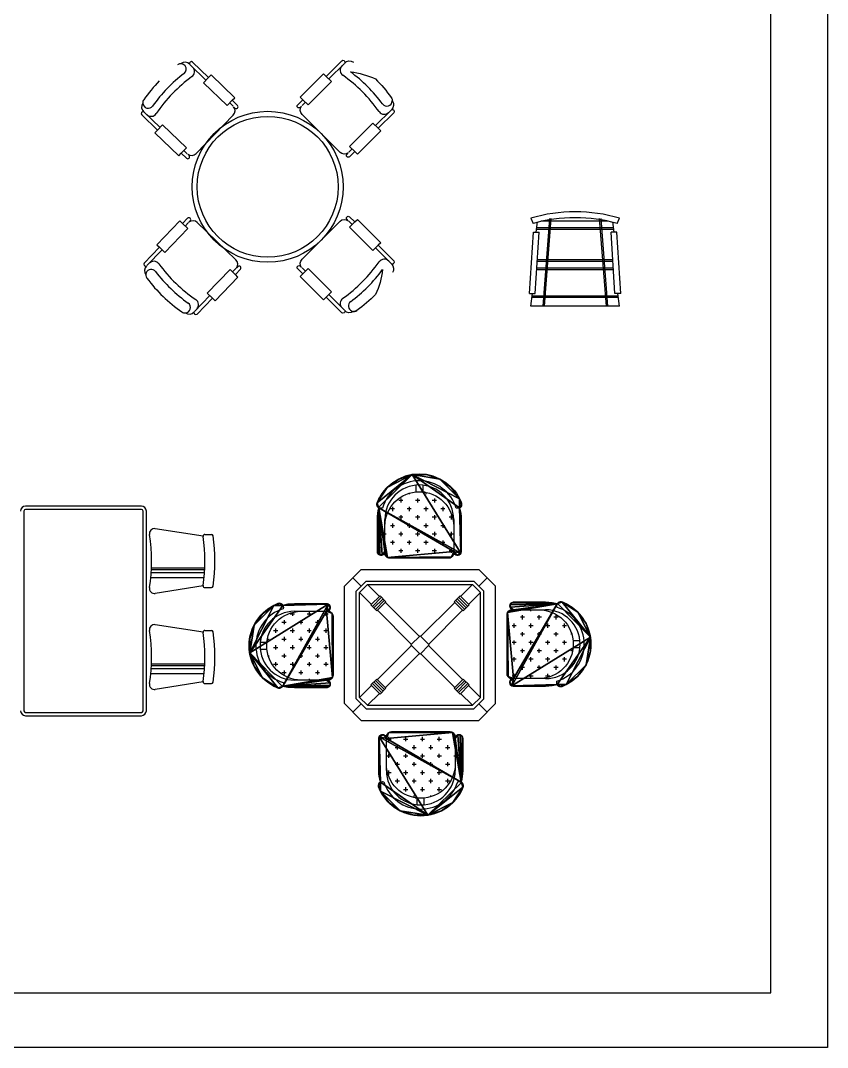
# Model space of a CAD drawing. Header units: inches. Extents: x 3.4 to 45.9, y 14.3 to 39.1.
# Drawn here: x 41.12 to 45.93, y 14.3 to 20.42 of the extents above; entities that cross this region are included whole.
import ezdxf

# ---------------------------------------------------------------- set-up
doc = ezdxf.new("R2010")
doc.units = ezdxf.units.IN
doc.header["$MEASUREMENT"] = 0
for name, color, linetype in [('02', 2, 'Continuous'), ('1', 1, 'Continuous'), ('4', 4, 'Continuous'), ('kadrbm', 4, 'Continuous')]:
    doc.layers.add(name, color=color, linetype=linetype)

# ---------------------------------------------------------------- blocks, each defined once
blk = doc.blocks.new('kadrbm')
at = {"layer": 'kadrbm', "color": 4}
blk.add_lwpolyline([(0, 0), (0, 24.7972), (21, 24.7972), (21, 0), (0, 0)], close=True, dxfattribs=at)
blk.add_lwpolyline([(20.6631, 0.3257), (20.6631, 24.4603), (0.3369, 24.4603), (0.3369, 0.3257), (20.6631, 0.3257)], dxfattribs=at)

msp = doc.modelspace()

# ---------------------------------------------------------------- linework, layer by layer
at = {"layer": '02'}
for p, q in [((44.1567, 19.2461), (44.1708, 19.2141)), ((44.1894, 19.1621), (44.1968, 19.2245)), ((44.2169, 19.2312), (44.6183, 19.2312)), ((44.2691, 19.2434), (44.2281, 18.7218)), ((44.2773, 19.2447), (44.2362, 18.7218)), ((44.5654, 19.2447), (44.6065, 18.7218)), ((44.5736, 19.2434), (44.6145, 18.7218)), ((44.6532, 19.1621), (44.6459, 19.2245)), ((44.6718, 19.2141), (44.686, 19.2461)), ((44.1498, 18.7965), (44.1723, 19.1621)), ((44.1723, 19.1621), (44.2065, 19.1621)), ((44.184, 18.7965), (44.2065, 19.1621)), ((44.1917, 19.1813), (44.651, 19.1813)), ((44.1928, 19.191), (44.6498, 19.191)), ((44.6586, 18.7965), (44.6361, 19.1621)), ((44.6703, 19.1621), (44.6361, 19.1621)), ((44.6928, 18.7965), (44.6703, 19.1621)), ((44.1982, 18.9898), (44.6444, 18.9898)), ((44.1993, 18.9995), (44.6433, 18.9995)), ((44.1925, 18.9411), (44.6502, 18.9411)), ((44.1936, 18.9508), (44.649, 18.9508)), ((44.1498, 18.7965), (44.184, 18.7965)), ((44.1567, 18.7218), (44.1669, 18.7965)), ((44.6928, 18.7965), (44.6586, 18.7965)), ((44.686, 18.7218), (44.6757, 18.7965)), ((44.1643, 18.7744), (44.6783, 18.7744)), ((44.1655, 18.7841), (44.6772, 18.7841)), ((44.686, 18.7218), (44.1567, 18.7218))]:
    msp.add_line(p, q, dxfattribs=at)
for centre, radius, start, end in [((44.4213, 18.3423), 0.9417, 73.67917, 106.32083), ((44.4213, 18.3343), 0.9147, 74.10641, 105.89359)]:
    msp.add_arc(centre, radius, start, end, dxfattribs=at)
at = {"layer": '1'}
for p, q in [((43.3824, 17.5753), (43.3824, 17.5503)), ((43.4324, 17.6066), (43.4324, 17.6003)), ((43.4824, 17.5753), (43.4824, 17.5503)), ((43.5265, 17.6128), (43.5199, 17.6128)), ((43.5324, 17.6117), (43.5324, 17.6003)), ((43.5824, 17.5753), (43.5824, 17.5503)), ((43.3449, 17.5128), (43.3199, 17.5128)), ((43.3324, 17.5253), (43.3324, 17.5003)), ((43.3949, 17.5628), (43.3699, 17.5628)), ((43.4449, 17.5128), (43.4199, 17.5128)), ((43.4324, 17.5253), (43.4324, 17.5003)), ((43.4949, 17.5628), (43.4699, 17.5628)), ((43.5449, 17.5128), (43.5199, 17.5128)), ((43.5324, 17.5253), (43.5324, 17.5003)), ((43.5949, 17.5628), (43.5699, 17.5628)), ((43.6449, 17.5128), (43.6199, 17.5128)), ((43.6324, 17.5253), (43.6324, 17.5003)), ((43.2949, 17.4628), (43.2942, 17.4628)), ((43.3949, 17.4628), (43.3699, 17.4628)), ((43.3824, 17.4753), (43.3824, 17.4503)), ((43.4949, 17.4628), (43.4699, 17.4628)), ((43.4824, 17.4753), (43.4824, 17.4503)), ((43.5949, 17.4628), (43.5699, 17.4628)), ((43.5824, 17.4753), (43.5824, 17.4503)), ((43.6908, 17.4628), (43.6699, 17.4628)), ((43.6824, 17.4753), (43.6824, 17.4503)), ((43.3449, 17.4128), (43.3199, 17.4128)), ((43.3324, 17.4253), (43.3324, 17.4003)), ((43.4449, 17.4128), (43.4199, 17.4128)), ((43.4324, 17.4253), (43.4324, 17.4003)), ((43.5449, 17.4128), (43.5199, 17.4128)), ((43.5324, 17.4253), (43.5324, 17.4003)), ((43.6449, 17.4128), (43.6199, 17.4128)), ((43.6324, 17.4253), (43.6324, 17.4003)), ((43.2949, 17.3628), (43.2875, 17.3628)), ((43.3324, 17.3253), (43.3324, 17.3003)), ((43.3949, 17.3628), (43.3699, 17.3628)), ((43.3824, 17.3753), (43.3824, 17.3503)), ((43.4324, 17.3253), (43.4324, 17.3003)), ((43.4949, 17.3628), (43.4699, 17.3628)), ((43.4824, 17.3753), (43.4824, 17.3503)), ((43.5324, 17.3253), (43.5324, 17.3003)), ((43.5949, 17.3628), (43.5699, 17.3628)), ((43.5824, 17.3753), (43.5824, 17.3503)), ((43.6324, 17.3253), (43.6324, 17.3003)), ((43.6949, 17.3628), (43.6699, 17.3628)), ((43.6824, 17.3753), (43.6824, 17.3503)), ((43.3449, 17.3128), (43.3199, 17.3128)), ((43.3824, 17.2753), (43.3824, 17.2503)), ((43.4449, 17.3128), (43.4199, 17.3128)), ((43.4824, 17.2753), (43.4824, 17.2503)), ((43.5449, 17.3128), (43.5199, 17.3128)), ((43.5824, 17.2753), (43.5824, 17.2503)), ((43.6449, 17.3128), (43.6199, 17.3128)), ((43.6824, 17.2753), (43.6824, 17.2503)), ((43.2949, 17.2628), (43.2875, 17.2628)), ((43.3324, 17.2253), (43.3324, 17.2206)), ((43.3949, 17.2628), (43.3699, 17.2628)), ((43.4324, 17.2253), (43.4324, 17.2206)), ((43.4949, 17.2628), (43.4699, 17.2628)), ((43.5324, 17.2253), (43.5324, 17.2206)), ((43.5949, 17.2628), (43.5699, 17.2628)), ((43.6324, 17.2253), (43.6324, 17.2206)), ((43.6949, 17.2628), (43.6699, 17.2628)), ((42.8361, 16.8999), (42.8361, 16.8749)), ((42.9361, 16.8999), (42.9361, 16.8749)), ((44.0578, 16.9041), (44.0578, 16.9114)), ((44.1578, 16.9041), (44.1578, 16.9114)), ((44.2578, 16.9041), (44.2578, 16.9047)), ((42.6736, 16.8374), (42.6986, 16.8374)), ((42.6861, 16.8499), (42.6861, 16.8249)), ((42.7236, 16.8874), (42.7486, 16.8874)), ((42.7361, 16.8958), (42.7361, 16.8749)), ((42.7736, 16.8374), (42.7986, 16.8374)), ((42.7861, 16.8499), (42.7861, 16.8249)), ((42.8236, 16.8874), (42.8486, 16.8874)), ((42.8736, 16.8374), (42.8986, 16.8374)), ((42.8861, 16.8499), (42.8861, 16.8249)), ((42.9236, 16.8874), (42.9486, 16.8874)), ((42.9736, 16.8374), (42.9783, 16.8374)), ((44.0203, 16.8666), (44.0156, 16.8666)), ((44.1203, 16.8666), (44.0953, 16.8666)), ((44.1078, 16.8541), (44.1078, 16.8791)), ((44.2203, 16.8666), (44.1953, 16.8666)), ((44.2078, 16.8541), (44.2078, 16.8791)), ((44.3203, 16.8666), (44.2953, 16.8666)), ((44.3078, 16.8541), (44.3078, 16.8791)), ((42.6236, 16.7874), (42.6486, 16.7874)), ((42.6361, 16.7999), (42.6361, 16.7749)), ((42.7236, 16.7874), (42.7486, 16.7874)), ((42.7361, 16.7999), (42.7361, 16.7749)), ((42.8236, 16.7874), (42.8486, 16.7874)), ((42.8361, 16.7999), (42.8361, 16.7749)), ((42.9236, 16.7874), (42.9486, 16.7874)), ((42.9361, 16.7999), (42.9361, 16.7749)), ((44.0703, 16.8166), (44.0453, 16.8166)), ((44.0578, 16.8041), (44.0578, 16.8291)), ((44.1078, 16.7541), (44.1078, 16.7791)), ((44.1703, 16.8166), (44.1453, 16.8166)), ((44.1578, 16.8041), (44.1578, 16.8291)), ((44.2078, 16.7541), (44.2078, 16.7791)), ((44.2703, 16.8166), (44.2453, 16.8166)), ((44.2578, 16.8041), (44.2578, 16.8291)), ((44.3078, 16.7541), (44.3078, 16.7791)), ((44.3703, 16.8166), (44.3453, 16.8166)), ((44.3578, 16.8041), (44.3578, 16.8291)), ((42.5861, 16.7315), (42.5861, 16.7249)), ((42.5872, 16.7374), (42.5986, 16.7374)), ((42.6736, 16.7374), (42.6986, 16.7374)), ((42.6861, 16.7499), (42.6861, 16.7249)), ((42.7736, 16.7374), (42.7986, 16.7374)), ((42.7861, 16.7499), (42.7861, 16.7249)), ((42.8736, 16.7374), (42.8986, 16.7374)), ((42.8861, 16.7499), (42.8861, 16.7249)), ((42.9736, 16.7374), (42.9783, 16.7374)), ((44.0203, 16.7666), (44.0156, 16.7666)), ((44.0703, 16.7166), (44.0453, 16.7166)), ((44.0578, 16.7041), (44.0578, 16.7291)), ((44.1203, 16.7666), (44.0953, 16.7666)), ((44.1703, 16.7166), (44.1453, 16.7166)), ((44.1578, 16.7041), (44.1578, 16.7291)), ((44.2203, 16.7666), (44.1953, 16.7666)), ((44.2703, 16.7166), (44.2453, 16.7166)), ((44.2578, 16.7041), (44.2578, 16.7291)), ((44.3203, 16.7666), (44.2953, 16.7666)), ((44.3703, 16.7166), (44.3453, 16.7166)), ((44.3578, 16.7041), (44.3578, 16.7291)), ((44.4016, 16.7666), (44.3953, 16.7666)), ((42.6236, 16.6874), (42.6486, 16.6874)), ((42.6361, 16.6999), (42.6361, 16.6749)), ((42.7236, 16.6874), (42.7486, 16.6874)), ((42.7361, 16.6999), (42.7361, 16.6749)), ((42.8236, 16.6874), (42.8486, 16.6874)), ((42.8361, 16.6999), (42.8361, 16.6749)), ((42.9236, 16.6874), (42.9486, 16.6874)), ((42.9361, 16.6999), (42.9361, 16.6749)), ((44.0203, 16.6666), (44.0156, 16.6666)), ((44.1203, 16.6666), (44.0953, 16.6666)), ((44.1078, 16.6541), (44.1078, 16.6791)), ((44.2203, 16.6666), (44.1953, 16.6666)), ((44.2078, 16.6541), (44.2078, 16.6791)), ((44.3203, 16.6666), (44.2953, 16.6666)), ((44.3078, 16.6541), (44.3078, 16.6791)), ((44.4067, 16.6666), (44.3953, 16.6666)), ((44.4078, 16.6724), (44.4078, 16.6791)), ((42.5923, 16.6374), (42.5986, 16.6374)), ((42.6361, 16.5999), (42.6361, 16.5749)), ((42.6736, 16.6374), (42.6986, 16.6374)), ((42.6861, 16.6499), (42.6861, 16.6249)), ((42.7361, 16.5999), (42.7361, 16.5749)), ((42.7736, 16.6374), (42.7986, 16.6374)), ((42.7861, 16.6499), (42.7861, 16.6249)), ((42.8361, 16.5999), (42.8361, 16.5749)), ((42.8736, 16.6374), (42.8986, 16.6374)), ((42.8861, 16.6499), (42.8861, 16.6249)), ((42.9361, 16.5999), (42.9361, 16.5749)), ((42.9736, 16.6374), (42.9783, 16.6374)), ((44.0703, 16.6166), (44.0453, 16.6166)), ((44.0578, 16.6041), (44.0578, 16.6291)), ((44.1703, 16.6166), (44.1453, 16.6166)), ((44.1578, 16.6041), (44.1578, 16.6291)), ((44.2703, 16.6166), (44.2453, 16.6166)), ((44.2578, 16.6041), (44.2578, 16.6291)), ((44.3703, 16.6166), (44.3453, 16.6166)), ((44.3578, 16.6041), (44.3578, 16.6291)), ((42.6236, 16.5874), (42.6486, 16.5874)), ((42.6736, 16.5374), (42.6986, 16.5374)), ((42.6861, 16.5499), (42.6861, 16.5249)), ((42.7236, 16.5874), (42.7486, 16.5874)), ((42.7736, 16.5374), (42.7986, 16.5374)), ((42.7861, 16.5499), (42.7861, 16.5249)), ((42.8236, 16.5874), (42.8486, 16.5874)), ((42.8736, 16.5374), (42.8986, 16.5374)), ((42.8861, 16.5499), (42.8861, 16.5249)), ((42.9236, 16.5874), (42.9486, 16.5874)), ((42.9736, 16.5374), (42.9783, 16.5374)), ((44.0203, 16.5666), (44.0156, 16.5666)), ((44.0578, 16.5041), (44.0578, 16.5291)), ((44.1203, 16.5666), (44.0953, 16.5666)), ((44.1078, 16.5541), (44.1078, 16.5791)), ((44.1578, 16.5041), (44.1578, 16.5291)), ((44.2203, 16.5666), (44.1953, 16.5666)), ((44.2078, 16.5541), (44.2078, 16.5791)), ((44.2578, 16.5082), (44.2578, 16.5291)), ((44.3203, 16.5666), (44.2953, 16.5666)), ((44.3078, 16.5541), (44.3078, 16.5791)), ((42.7361, 16.4999), (42.7361, 16.4992)), ((42.8361, 16.4999), (42.8361, 16.4925)), ((42.9361, 16.4999), (42.9361, 16.4925)), ((44.0703, 16.5166), (44.0453, 16.5166)), ((44.1703, 16.5166), (44.1453, 16.5166)), ((44.2703, 16.5166), (44.2453, 16.5166)), ((43.3616, 16.1786), (43.3616, 16.1833)), ((43.4616, 16.1786), (43.4616, 16.1833)), ((43.5616, 16.1786), (43.5616, 16.1833)), ((43.6616, 16.1786), (43.6616, 16.1833)), ((43.2991, 16.1411), (43.3241, 16.1411)), ((43.3116, 16.1286), (43.3116, 16.1536)), ((43.3616, 16.0786), (43.3616, 16.1036)), ((43.3991, 16.1411), (43.4241, 16.1411)), ((43.4116, 16.1286), (43.4116, 16.1536)), ((43.4616, 16.0786), (43.4616, 16.1036)), ((43.4991, 16.1411), (43.5241, 16.1411)), ((43.5116, 16.1286), (43.5116, 16.1536)), ((43.5616, 16.0786), (43.5616, 16.1036)), ((43.5991, 16.1411), (43.6241, 16.1411)), ((43.6116, 16.1286), (43.6116, 16.1536)), ((43.6616, 16.0786), (43.6616, 16.1036)), ((43.6991, 16.1411), (43.7064, 16.1411)), ((43.2991, 16.0411), (43.3241, 16.0411)), ((43.3116, 16.0286), (43.3116, 16.0536)), ((43.3491, 16.0911), (43.3741, 16.0911)), ((43.3991, 16.0411), (43.4241, 16.0411)), ((43.4116, 16.0286), (43.4116, 16.0536)), ((43.4491, 16.0911), (43.4741, 16.0911)), ((43.4991, 16.0411), (43.5241, 16.0411)), ((43.5116, 16.0286), (43.5116, 16.0536)), ((43.5491, 16.0911), (43.5741, 16.0911)), ((43.5991, 16.0411), (43.6241, 16.0411)), ((43.6116, 16.0286), (43.6116, 16.0536)), ((43.6491, 16.0911), (43.6741, 16.0911)), ((43.6991, 16.0411), (43.7064, 16.0411)), ((43.3491, 15.9911), (43.3741, 15.9911)), ((43.3616, 15.9786), (43.3616, 16.0036)), ((43.4491, 15.9911), (43.4741, 15.9911)), ((43.4616, 15.9786), (43.4616, 16.0036)), ((43.5491, 15.9911), (43.5741, 15.9911)), ((43.5616, 15.9786), (43.5616, 16.0036)), ((43.6491, 15.9911), (43.6741, 15.9911)), ((43.6616, 15.9786), (43.6616, 16.0036)), ((43.3032, 15.9411), (43.3241, 15.9411)), ((43.3116, 15.9286), (43.3116, 15.9536)), ((43.3991, 15.9411), (43.4241, 15.9411)), ((43.4116, 15.9286), (43.4116, 15.9536)), ((43.4991, 15.9411), (43.5241, 15.9411)), ((43.5116, 15.9286), (43.5116, 15.9536)), ((43.5991, 15.9411), (43.6241, 15.9411)), ((43.6116, 15.9286), (43.6116, 15.9536)), ((43.6991, 15.9411), (43.6997, 15.9411)), ((43.3491, 15.8911), (43.3741, 15.8911)), ((43.3616, 15.8786), (43.3616, 15.9036)), ((43.4491, 15.8911), (43.4741, 15.8911)), ((43.4616, 15.8786), (43.4616, 15.9036)), ((43.5491, 15.8911), (43.5741, 15.8911)), ((43.5616, 15.8786), (43.5616, 15.9036)), ((43.6491, 15.8911), (43.6741, 15.8911)), ((43.6616, 15.8786), (43.6616, 15.9036)), ((43.3991, 15.8411), (43.4241, 15.8411)), ((43.4116, 15.8286), (43.4116, 15.8536)), ((43.4616, 15.7922), (43.4616, 15.8036)), ((43.4991, 15.8411), (43.5241, 15.8411)), ((43.5116, 15.8286), (43.5116, 15.8536)), ((43.5616, 15.7973), (43.5616, 15.8036)), ((43.5991, 15.8411), (43.6241, 15.8411)), ((43.6116, 15.8286), (43.6116, 15.8536)), ((43.4674, 15.7911), (43.4741, 15.7911))]:
    msp.add_line(p, q, dxfattribs=at)
at = {"layer": '4'}
for p, q in [((42.1265, 20.1606), (42.2209, 20.0696)), ((43.0458, 20.1688), (42.9531, 20.0761)), ((42.2057, 20.0538), (42.2361, 20.0853)), ((42.9685, 20.0606), (42.9376, 20.0915)), ((42.3473, 19.9172), (42.2057, 20.0538)), ((42.8294, 19.9215), (42.9685, 20.0606)), ((42.3776, 19.9487), (42.3473, 19.9172)), ((42.3829, 19.9132), (42.3625, 19.933)), ((42.7939, 19.9169), (42.814, 19.937)), ((42.7985, 19.9524), (42.8294, 19.9215)), ((41.8533, 19.8775), (41.9477, 19.7864)), ((43.324, 19.8906), (43.2313, 19.7979)), ((41.9325, 19.7707), (41.9628, 19.8022)), ((41.9628, 19.8022), (42.1044, 19.6656)), ((43.2158, 19.8133), (43.0767, 19.6742)), ((43.2468, 19.7824), (43.2158, 19.8133)), ((42.1044, 19.6656), (42.074, 19.6341)), ((43.0721, 19.6387), (43.0922, 19.6587)), ((43.0767, 19.6742), (43.1077, 19.6433)), ((42.1097, 19.6301), (42.0892, 19.6498)), ((43.0724, 19.2279), (43.0925, 19.2078)), ((43.108, 19.2233), (43.0771, 19.1924)), ((42.1127, 19.1838), (41.976, 19.0422)), ((42.0812, 19.2142), (42.1127, 19.1838)), ((42.1167, 19.2194), (42.0969, 19.199)), ((43.0771, 19.1924), (43.2162, 19.0533)), ((41.8692, 18.963), (41.9603, 19.0574)), ((41.976, 19.0422), (41.9446, 19.0726)), ((43.2162, 19.0533), (43.2471, 19.0842)), ((43.3244, 18.976), (43.2316, 19.0687)), ((42.2277, 18.7994), (42.3643, 18.9409)), ((42.3643, 18.9409), (42.4118, 18.8951)), ((42.3998, 18.9462), (42.3801, 18.9257)), ((42.7942, 18.9497), (42.8143, 18.9296)), ((42.8298, 18.9451), (42.7988, 18.9142)), ((42.9689, 18.806), (42.8298, 18.9451)), ((42.2592, 18.769), (42.2277, 18.7994)), ((42.9379, 18.775), (42.9689, 18.806)), ((42.1524, 18.6898), (42.2434, 18.7842)), ((43.0461, 18.6978), (42.9534, 18.7905)), ((43.4719, 17.6546), (43.4719, 17.6146)), ((43.5133, 17.6546), (43.5133, 17.6146)), ((41.8358, 17.5301), (41.1458, 17.5301)), ((41.8358, 17.5101), (41.1458, 17.5101)), ((41.1358, 17.5001), (41.1358, 16.3101)), ((41.8458, 16.3101), (41.8458, 17.5001)), ((41.8658, 16.3101), (41.8658, 17.5001)), ((42.204, 17.3504), (41.9185, 17.395)), ((42.2139, 17.3604), (42.2536, 17.3604)), ((42.2135, 17.1504), (41.8955, 17.1504)), ((42.2139, 17.1599), (41.896, 17.1599)), ((43.047, 17.052), (43.147, 17.152)), ((43.147, 17.152), (43.847, 17.152)), ((43.847, 17.152), (43.947, 17.052)), ((42.2099, 17.1029), (41.892, 17.1029)), ((42.2123, 17.1314), (41.8944, 17.1314)), ((43.097, 17.102), (43.1465, 17.0525)), ((43.117, 17.023), (43.176, 17.082)), ((43.176, 17.082), (43.818, 17.082)), ((43.818, 17.082), (43.877, 17.023)), ((43.8475, 17.0525), (43.897, 17.102)), ((42.204, 17.054), (41.9185, 17.0094)), ((42.2139, 17.044), (42.2536, 17.044)), ((43.047, 16.352), (43.047, 17.052)), ((43.117, 16.381), (43.117, 17.023)), ((43.137, 17.0147), (43.1842, 17.062)), ((43.1842, 17.062), (43.255, 16.9913)), ((43.1842, 17.062), (43.8097, 17.062)), ((43.739, 16.9913), (43.8097, 17.062)), ((43.8097, 17.062), (43.857, 17.0147)), ((43.877, 16.381), (43.877, 17.023)), ((43.947, 16.352), (43.947, 17.052)), ((43.137, 17.0147), (43.2077, 16.944)), ((43.137, 16.3892), (43.137, 17.0147)), ((43.2041, 16.9404), (43.2585, 16.9948)), ((43.213, 16.9316), (43.2673, 16.9859)), ((43.2218, 16.9228), (43.2762, 16.9771)), ((43.2307, 16.9139), (43.285, 16.9683)), ((43.2395, 16.9051), (43.2938, 16.9594)), ((43.2585, 16.9948), (43.2938, 16.9594)), ((43.7001, 16.9594), (43.7354, 16.9948)), ((43.7001, 16.9594), (43.7544, 16.9051)), ((43.7633, 16.9139), (43.7089, 16.9683)), ((43.7721, 16.9228), (43.7178, 16.9771)), ((43.7809, 16.9316), (43.7266, 16.9859)), ((43.7354, 16.9948), (43.7898, 16.9404)), ((43.7863, 16.944), (43.857, 17.0147)), ((43.857, 16.3892), (43.857, 17.0147)), ((43.2041, 16.9404), (43.2395, 16.9051)), ((43.243, 16.9086), (43.4461, 16.7055)), ((43.2903, 16.9559), (43.4934, 16.7528)), ((43.5005, 16.7528), (43.7036, 16.9559)), ((43.5478, 16.7055), (43.7509, 16.9086)), ((43.7544, 16.9051), (43.7898, 16.9404)), ((42.204, 16.7781), (41.9185, 16.8227)), ((42.2139, 16.7881), (42.2536, 16.7881)), ((42.5444, 16.7183), (42.5844, 16.7183)), ((43.4426, 16.702), (43.497, 16.7563)), ((43.497, 16.7563), (43.5513, 16.702)), ((44.4496, 16.727), (44.4096, 16.727)), ((42.5443, 16.6769), (42.5843, 16.6769)), ((43.243, 16.4953), (43.4461, 16.6984)), ((43.4426, 16.702), (43.497, 16.6476)), ((43.497, 16.6476), (43.5513, 16.702)), ((43.5478, 16.6984), (43.7509, 16.4953)), ((44.4496, 16.6856), (44.4096, 16.6856)), ((43.2903, 16.448), (43.4934, 16.6511)), ((43.5005, 16.6511), (43.7036, 16.448)), ((42.2099, 16.5306), (41.892, 16.5306)), ((42.2123, 16.5591), (41.8944, 16.5591)), ((42.2135, 16.5781), (41.8955, 16.5781)), ((42.2139, 16.5876), (41.896, 16.5876)), ((42.204, 16.4817), (41.9185, 16.4371)), ((42.2139, 16.4717), (42.2536, 16.4717)), ((43.2041, 16.4635), (43.2395, 16.4988)), ((43.213, 16.4723), (43.2673, 16.418)), ((43.2218, 16.4812), (43.2762, 16.4268)), ((43.2307, 16.49), (43.285, 16.4357)), ((43.2938, 16.4445), (43.2395, 16.4988)), ((43.7544, 16.4988), (43.7001, 16.4445)), ((43.7633, 16.49), (43.7089, 16.4357)), ((43.7721, 16.4812), (43.7178, 16.4268)), ((43.7809, 16.4723), (43.7266, 16.418)), ((43.7544, 16.4988), (43.7898, 16.4635)), ((43.137, 16.3892), (43.2077, 16.46)), ((43.1842, 16.342), (43.255, 16.4127)), ((43.2585, 16.4091), (43.2041, 16.4635)), ((43.2585, 16.4091), (43.2938, 16.4445)), ((43.7001, 16.4445), (43.7354, 16.4091)), ((43.7898, 16.4635), (43.7354, 16.4091)), ((43.739, 16.4127), (43.8097, 16.342)), ((43.7863, 16.46), (43.857, 16.3892)), ((43.147, 16.252), (43.047, 16.352)), ((43.097, 16.302), (43.1465, 16.3515)), ((43.176, 16.322), (43.117, 16.381)), ((43.1842, 16.342), (43.137, 16.3892)), ((43.857, 16.3892), (43.8097, 16.342)), ((43.877, 16.381), (43.818, 16.322)), ((43.947, 16.352), (43.847, 16.252)), ((43.8475, 16.3515), (43.897, 16.302)), ((41.1458, 16.3001), (41.8358, 16.3001)), ((43.176, 16.322), (43.818, 16.322)), ((43.1842, 16.342), (43.8097, 16.342)), ((41.1458, 16.2801), (41.8358, 16.2801)), ((43.147, 16.252), (43.847, 16.252)), ((43.4806, 15.7494), (43.4806, 15.7894)), ((43.522, 15.7493), (43.522, 15.7893))]:
    msp.add_line(p, q, dxfattribs=at)
for points in [[(41.9426, 20.0645, 0.040641), (41.8504, 19.952, 0.171715), (41.8444, 19.9313, 0.388201), (41.8509, 19.8792, 0.857733), (41.8378, 19.8615), (41.9322, 19.7704), (41.917, 19.7547), (42.0586, 19.618), (42.0737, 19.6338), (42.1052, 19.6034, 0.999999), (42.1204, 19.6191), (42.1123, 19.6269, 0.37513), (42.1619, 19.6307), (42.3838, 19.8607, 0.37513), (42.3859, 19.9104), (42.3939, 19.9026, 0.999999), (42.4091, 19.9183), (42.3776, 19.9487), (42.3928, 19.9644), (42.2513, 20.101), (42.2361, 20.0853), (42.1417, 20.1764, 0.857733), (42.1244, 20.1627, 0.388201), (42.0722, 20.1673, 0.171715)], [(43.0822, 20.1183, -0.081888), (43.2315, 20.0759, -0.040641), (43.3257, 19.9651, -0.171715), (43.332, 19.9445, -0.388201), (43.3264, 19.8923, -0.857733), (43.3398, 19.8748), (43.2471, 19.7821), (43.2625, 19.7666), (43.1234, 19.6275), (43.108, 19.643), (43.0771, 19.6121, -0.999999), (43.0616, 19.6275), (43.0695, 19.6354, -0.37513), (43.0199, 19.6383), (42.7939, 19.8643, -0.37513), (42.791, 19.914), (42.7831, 19.9061, -0.999999), (42.7676, 19.9215), (42.7985, 19.9524), (42.7831, 19.9679), (42.9222, 20.107), (42.9376, 20.0915), (43.0304, 20.1843, -0.857733), (43.0479, 20.1709, -0.388201), (43.1001, 20.1764, -0.171715)], [(42.4118, 18.8951), (42.3961, 18.9103), (42.4265, 18.9417, 0.999999), (42.4107, 18.9569), (42.403, 18.9488, 0.37513), (42.3992, 18.9984), (42.1692, 19.2204, 0.37513), (42.1195, 19.2224), (42.1273, 19.2304, 0.999999), (42.1116, 19.2456), (42.0812, 19.2142), (42.0655, 19.2293), (41.9289, 19.0878), (41.9446, 19.0726), (41.8535, 18.9782, 0.857733), (41.8672, 18.9609, 0.388201), (41.8626, 18.9087, 0.171715)], [(43.2738, 18.9396, -0.081287), (43.2315, 18.7903, -0.040641), (43.1206, 18.6961, -0.171715), (43.1001, 18.6898, -0.388201), (43.0479, 18.6954, -0.857733), (43.0304, 18.682), (42.9376, 18.7747), (42.9222, 18.7593), (42.7831, 18.8984), (42.7985, 18.9138), (42.7676, 18.9447, -0.999999), (42.7831, 18.9602), (42.791, 18.9523, -0.37513), (42.7939, 19.0019), (43.0199, 19.2279, -0.37513), (43.0695, 19.2308), (43.0616, 19.2387, -0.999999), (43.0771, 19.2542), (43.108, 19.2233), (43.1234, 19.2387), (43.2625, 19.0996), (43.2471, 19.0842), (43.3398, 18.9914, -0.857733), (43.3264, 18.9739, -0.388201), (43.332, 18.9218, -0.171715)], [(41.8693, 18.8882, 0.080786), (42.0779, 18.6869, 0.171715), (42.0986, 18.6809, 0.388201), (42.1507, 18.6874, 0.857733), (42.1684, 18.6743), (42.2595, 18.7687), (42.2752, 18.7535), (42.4118, 18.8951)], [(43.7426, 17.5523, -0.668179), (43.7125, 17.5177, 0.740536), (43.2725, 17.5177, -0.668179), (43.2424, 17.5523, -0.6725), (43.7425, 17.5526)], [(43.6975, 17.4506, 1), (43.2875, 17.4506)], [(43.2875, 17.4106, -1), (43.6975, 17.4106)], [(43.2875, 17.2596, -1), (43.2425, 17.2596), (43.2425, 17.4506, -0.070121), (43.2522, 17.5197)], [(43.7328, 17.5197, -0.070121), (43.7425, 17.4506), (43.7425, 17.2596, -1), (43.6975, 17.2596)], [(43.6676, 17.2206), (43.3174, 17.2206, -0.414214), (43.2875, 17.2505), (43.2875, 17.4506)], [(43.6975, 17.4506), (43.6975, 17.2505, -0.414214)], [(43.6975, 17.2505, -0.414214), (43.6676, 17.2206)], [(44.3473, 16.4563, -0.668179), (44.3127, 16.4864, 0.740536), (44.3127, 16.9264, -0.668179), (44.3473, 16.9565, -0.6725), (44.3476, 16.4564)], [(42.6466, 16.9476, -0.668179), (42.6812, 16.9175, 0.740536), (42.6812, 16.4775, -0.668179), (42.6466, 16.4474, -0.6725), (42.6463, 16.9475)], [(42.7483, 16.9025, 1), (42.7483, 16.4925)], [(42.7883, 16.4925, -1), (42.7883, 16.9025)], [(42.6792, 16.9378, -0.070121), (42.7483, 16.9475), (42.9393, 16.9475, -1), (42.9393, 16.9025)], [(42.7483, 16.9025), (42.9484, 16.9025, -0.414214), (42.9783, 16.8726), (42.9783, 16.5224, -0.414214), (42.9484, 16.4925), (42.7483, 16.4925)], [(44.0455, 16.5014, -0.414214), (44.0156, 16.5313), (44.0156, 16.8815, -0.414214), (44.0455, 16.9114)], [(44.0546, 16.9114, -1), (44.0546, 16.9564), (44.2456, 16.9564, -0.070121), (44.3147, 16.9467)], [(44.2056, 16.9114, -1), (44.2056, 16.5014)], [(44.2456, 16.5014, 1), (44.2456, 16.9114)], [(42.9393, 16.4925, -1), (42.9393, 16.4475), (42.7483, 16.4475, -0.070121), (42.6792, 16.4572)], [(44.3147, 16.4662, -0.070121), (44.2456, 16.4564), (44.0546, 16.4564, -1), (44.0546, 16.5014)], [(44.2456, 16.5014), (44.0455, 16.5014, -0.414214)], [(43.2612, 15.8842, -0.070121), (43.2514, 15.9533), (43.2514, 16.1443, -1), (43.2964, 16.1443)], [(43.2964, 16.1534, -0.414214), (43.3263, 16.1833), (43.6765, 16.1833, -0.414214)], [(43.6765, 16.1833, -0.414214), (43.7064, 16.1534), (43.7064, 15.9533)], [(43.7064, 16.1443, -1), (43.7514, 16.1443), (43.7514, 15.9533, -0.070121), (43.7417, 15.8842)], [(43.2964, 15.9533), (43.2964, 16.1534, -0.414214)], [(43.7064, 15.9933, -1), (43.2964, 15.9933)], [(43.2964, 15.9533, 1), (43.7064, 15.9533)], [(43.2513, 15.8516, -0.668179), (43.2814, 15.8862, 0.740536), (43.7214, 15.8862, -0.668179), (43.7515, 15.8516, -0.6725), (43.2514, 15.8513)]]:
    msp.add_lwpolyline(points, format="xyb", dxfattribs=at)
msp.add_lwpolyline([(44.0455, 16.9114), (44.2456, 16.9114)], dxfattribs=at)
for radius in [0.45, 0.42]:
    msp.add_circle((42.5887, 19.4331), radius, dxfattribs=at)
for centre, radius, start, end in [((42.0714, 20.135), 0.0323, 307.54799, 127.54795), ((42.1153, 20.1198), 0.0372, 306.17549, 46.01914), ((43.0577, 20.1282), 0.0372, 135, 234.84365), ((42.6505, 19.3815), 0.9181, 127.54799, 144.49028), ((42.6663, 19.3664), 0.8962, 126.17549, 145.86279), ((42.5203, 19.3651), 0.8962, 35.15635, 54.84365), ((42.5358, 19.3805), 0.9181, 36.52886, 53.47114), ((41.8769, 19.9335), 0.0323, 183.4644, 324.49028), ((43.2994, 19.9462), 0.0323, 216.52886, 357.55474), ((41.8937, 19.8902), 0.0372, 226.01914, 325.86279), ((43.2834, 19.9025), 0.0372, 215.15635, 315), ((41.9101, 18.9518), 0.0372, 36.17549, 136.01914), ((42.5206, 19.5015), 0.8962, 305.15635, 324.84365), ((43.2837, 18.9641), 0.0372, 45, 144.84365), ((41.8949, 18.9079), 0.0323, 37.54799, 217.54801), ((42.6483, 19.4871), 0.9181, 217.54799, 234.49028), ((42.6635, 19.5028), 0.8962, 216.17549, 235.86279), ((42.5361, 19.4861), 0.9181, 306.52886, 323.47114), ((42.0963, 18.7135), 0.0323, 273.4644, 54.49028), ((42.1397, 18.7302), 0.0372, 316.01914, 55.86279), ((43.0581, 18.7384), 0.0372, 125.15635, 225), ((43.1017, 18.7224), 0.0323, 126.52886, 306.53242), ((41.1458, 17.5001), 0.03, 90, 180), ((41.1458, 17.5001), 0.01, 90, 180), ((41.8358, 17.5001), 0.03, 0, 90), ((41.8358, 17.5001), 0.01, 0, 90), ((41.9138, 17.3654), 0.0299, 81.11934, 189.07095), ((40.8913, 17.2022), 1.0055, 350.92905, 9.07095), ((42.2139, 17.3504), 0.00997, 90, 188.37658), ((41.2074, 17.2022), 1.0075, 351.62342, 8.37658), ((42.2536, 17.3504), 0.00997, 8.54535, 90), ((41.2672, 17.2022), 1.0075, 351.45465, 8.54535), ((41.9138, 17.0389), 0.0299, 170.92905, 278.88066), ((42.2139, 17.0539), 0.00997, 171.62342, 270), ((42.2536, 17.0539), 0.00997, 270, 351.45465), ((41.9138, 16.7931), 0.0299, 81.11934, 189.07095), ((40.8913, 16.6299), 1.0055, 350.92905, 9.07095), ((42.2139, 16.7781), 0.00997, 90, 188.37658), ((41.2074, 16.6299), 1.0075, 351.62342, 8.37658), ((42.2536, 16.7781), 0.00997, 8.54535, 90), ((41.2672, 16.6299), 1.0075, 351.45465, 8.54535), ((41.9138, 16.4666), 0.0299, 170.92905, 278.88066), ((42.2139, 16.4817), 0.00997, 171.62342, 270), ((42.2536, 16.4817), 0.00997, 270, 351.45465), ((41.1458, 16.3101), 0.03, 180, 270), ((41.1458, 16.3101), 0.01, 180, 270), ((41.8358, 16.3101), 0.03, 270, 0), ((41.8358, 16.3101), 0.01, 270, 0)]:
    msp.add_arc(centre, radius, start, end, dxfattribs=at)

# ---------------------------------------------------------------- block references
at = {"layer": 'kadrbm'}
msp.add_blockref('kadrbm', (24.9253, 14.3025), dxfattribs=at)

# ---------------------------------------------------------------- meshes
at = {"layer": '4'}
mesh = msp.add_polyface(dxfattribs=at)
corners = [(43.6834, 17.6415), (43.6512, 17.6691), (43.6151, 17.6912), (43.7331, 17.5732), (43.7109, 17.6093), (43.744, 17.5489), (43.7426, 17.5524), (43.25, 17.5212), (43.2522, 17.5197), (43.74, 17.2494), (43.6975, 17.2596), (43.3038, 17.2239), (43.4503, 17.7173), (43.7328, 17.5197), (43.7165, 17.2374), (43.6852, 17.2263), (43.2875, 17.2596), (43.272, 17.2382), (43.241, 17.5489), (43.7449, 17.5374), (43.7425, 17.4506), (43.7302, 17.2396), (43.7041, 17.2437), (43.696, 17.2413), (43.6676, 17.2206), (43.2908, 17.2369), (43.2832, 17.2464), (43.258, 17.2382), (43.2468, 17.2464), (43.241, 17.5336), (43.3016, 17.6415), (43.7449, 17.5451), (43.7425, 17.53), (43.7379, 17.5237), (43.7422, 17.2561), (43.7359, 17.2437), (43.7235, 17.2374), (43.7098, 17.2396), (43.7, 17.2494), (43.6975, 17.2505), (43.6918, 17.2329), (43.6768, 17.2221), (43.3127, 17.221), (43.2963, 17.2294), (43.2879, 17.2458), (43.2864, 17.2527), (43.2782, 17.2414), (43.265, 17.2371), (43.2518, 17.2414), (43.2436, 17.2527), (43.2425, 17.2596), (43.2445, 17.5266), (43.2398, 17.5412), (43.2519, 17.5732), (43.3699, 17.6912), (43.5347, 17.7173), (43.7452, 17.5412), (43.744, 17.5336), (43.7405, 17.5266), (43.735, 17.5212), (43.7394, 17.4897), (43.7425, 17.2596), (43.7414, 17.2527), (43.7382, 17.2464), (43.7332, 17.2414), (43.727, 17.2382), (43.72, 17.2371), (43.713, 17.2382), (43.7068, 17.2414), (43.7018, 17.2464), (43.6986, 17.2527), (43.6978, 17.2561), (43.6971, 17.2458), (43.6942, 17.2369), (43.6887, 17.2294), (43.6812, 17.2239), (43.6723, 17.221), (43.3174, 17.2206), (43.3082, 17.2221), (43.2998, 17.2263), (43.2932, 17.2329), (43.289, 17.2413), (43.2875, 17.2505), (43.2872, 17.2561), (43.285, 17.2494), (43.2809, 17.2437), (43.2752, 17.2396), (43.2685, 17.2374), (43.2615, 17.2374), (43.2548, 17.2396), (43.2491, 17.2437), (43.245, 17.2494), (43.2428, 17.2561), (43.2425, 17.4506), (43.2456, 17.4897), (43.2471, 17.5237), (43.2425, 17.53), (43.2401, 17.5374), (43.2401, 17.5451), (43.2424, 17.5523), (43.2741, 17.6093), (43.3338, 17.6691), (43.4091, 17.7074), (43.4925, 17.7206), (43.5759, 17.7074)]
mesh.append_faces([[corners[k] for k in face] for face in [(8, 10, 9), (8, 11, 10), (9, 12, 7), (9, 13, 12), (10, 14, 9), (11, 15, 10), (8, 16, 11), (8, 17, 16), (12, 18, 7), (13, 3, 12), (13, 19, 3), (9, 20, 13), (14, 21, 9), (10, 22, 14), (15, 23, 10), (11, 24, 15), (16, 25, 11), (17, 26, 16), (8, 27, 17), (8, 28, 27), (18, 29, 7), (12, 30, 18), (3, 2, 12), (19, 31, 3), (13, 32, 19), (13, 33, 32), (9, 34, 20), (21, 35, 9), (14, 36, 21), (22, 37, 14), (10, 38, 22), (15, 40, 23), (24, 41, 15), (11, 42, 24), (25, 43, 11), (16, 44, 25), (26, 45, 16), (17, 46, 26), (27, 47, 17), (28, 48, 27), (8, 49, 28), (8, 50, 49), (29, 51, 7), (18, 52, 29), (30, 53, 18), (12, 54, 30), (2, 55, 12), (3, 0, 2)]], dxfattribs={"vtx0": -1, "vtx1": -1, "vtx2": -1})
mesh.append_faces([[corners[k] for k in face] for face in [(23, 39, 10), (10, 70, 38), (8, 93, 50)]], dxfattribs={"vtx0": -1, "vtx2": -1})
mesh.append_faces([[corners[k] for k in face] for face in [(7, 8, 9), (31, 5, 3)]], dxfattribs={"vtx1": -1, "vtx2": -1})
mesh.append_faces([[corners[k] for k in face] for face in [(0, 1, 2), (3, 4, 0), (5, 6, 3), (19, 56, 31), (32, 57, 19), (33, 58, 32), (13, 59, 33), (20, 60, 13), (34, 61, 20), (9, 62, 34), (35, 63, 9), (21, 64, 35), (36, 65, 21), (14, 66, 36), (37, 67, 14), (22, 68, 37), (38, 69, 22), (10, 71, 70), (23, 72, 39), (40, 73, 23), (15, 74, 40), (41, 75, 15), (24, 76, 41), (42, 77, 24), (11, 78, 42), (43, 79, 11), (25, 80, 43), (44, 81, 25), (16, 82, 44), (45, 83, 16), (26, 84, 45), (46, 85, 26), (17, 86, 46), (47, 87, 17), (27, 88, 47), (48, 89, 27), (28, 90, 48), (49, 91, 28), (50, 92, 49), (8, 94, 93), (51, 95, 7), (29, 96, 51), (52, 97, 29), (18, 98, 52), (53, 99, 18), (30, 100, 53), (54, 101, 30), (12, 102, 54), (55, 103, 12), (2, 104, 55)]], dxfattribs={"vtx2": -1})
mesh = msp.add_polyface(dxfattribs=at)
corners = [(44.4365, 16.5155), (44.4641, 16.5477), (44.4862, 16.5838), (44.3682, 16.4659), (44.4043, 16.488), (44.3439, 16.4549), (44.3474, 16.4563), (44.3162, 16.9489), (44.3147, 16.9467), (44.0444, 16.4589), (44.0546, 16.5014), (44.0189, 16.8951), (44.5123, 16.7487), (44.3147, 16.4662), (44.0324, 16.4824), (44.0213, 16.5138), (44.0546, 16.9114), (44.0332, 16.927), (44.3439, 16.9579), (44.3324, 16.454), (44.2456, 16.4564), (44.0346, 16.4687), (44.0387, 16.4948), (44.0363, 16.5029), (44.0156, 16.5313), (44.0319, 16.9082), (44.0414, 16.9157), (44.0332, 16.9409), (44.0414, 16.9521), (44.3286, 16.9579), (44.4365, 16.8973), (44.3401, 16.454), (44.325, 16.4564), (44.3187, 16.461), (44.0511, 16.4567), (44.0387, 16.463), (44.0324, 16.4754), (44.0346, 16.4891), (44.0444, 16.499), (44.0455, 16.5014), (44.0279, 16.5071), (44.0171, 16.5221), (44.016, 16.8862), (44.0244, 16.9027), (44.0408, 16.9111), (44.0477, 16.9125), (44.0364, 16.9207), (44.0321, 16.9339), (44.0364, 16.9472), (44.0477, 16.9553), (44.0546, 16.9564), (44.3216, 16.9544), (44.3362, 16.9591), (44.3682, 16.947), (44.4862, 16.829), (44.5123, 16.6642), (44.3362, 16.4537), (44.3286, 16.4549), (44.3216, 16.4584), (44.3162, 16.4639), (44.2847, 16.4595), (44.0546, 16.4564), (44.0477, 16.4575), (44.0414, 16.4607), (44.0364, 16.4657), (44.0332, 16.472), (44.0321, 16.4789), (44.0332, 16.4859), (44.0364, 16.4922), (44.0414, 16.4971), (44.0477, 16.5003), (44.0511, 16.5011), (44.0408, 16.5018), (44.0319, 16.5047), (44.0244, 16.5102), (44.0189, 16.5178), (44.016, 16.5266), (44.0156, 16.8815), (44.0171, 16.8908), (44.0213, 16.8991), (44.0279, 16.9057), (44.0363, 16.91), (44.0455, 16.9114), (44.0511, 16.9117), (44.0444, 16.9139), (44.0387, 16.918), (44.0346, 16.9237), (44.0324, 16.9304), (44.0324, 16.9374), (44.0346, 16.9441), (44.0387, 16.9498), (44.0444, 16.954), (44.0511, 16.9561), (44.2456, 16.9564), (44.2847, 16.9533), (44.3187, 16.9519), (44.325, 16.9564), (44.3324, 16.9588), (44.3401, 16.9588), (44.3473, 16.9565), (44.4043, 16.9249), (44.4641, 16.8651), (44.5024, 16.7899), (44.5156, 16.7064), (44.5024, 16.623)]
mesh.append_faces([[corners[k] for k in face] for face in [(8, 10, 9), (8, 11, 10), (9, 12, 7), (9, 13, 12), (10, 14, 9), (11, 15, 10), (8, 16, 11), (8, 17, 16), (12, 18, 7), (13, 3, 12), (13, 19, 3), (9, 20, 13), (14, 21, 9), (10, 22, 14), (15, 23, 10), (11, 24, 15), (16, 25, 11), (17, 26, 16), (8, 27, 17), (8, 28, 27), (18, 29, 7), (12, 30, 18), (3, 2, 12), (19, 31, 3), (13, 32, 19), (13, 33, 32), (9, 34, 20), (21, 35, 9), (14, 36, 21), (22, 37, 14), (10, 38, 22), (15, 40, 23), (24, 41, 15), (11, 42, 24), (25, 43, 11), (16, 44, 25), (26, 45, 16), (17, 46, 26), (27, 47, 17), (28, 48, 27), (8, 49, 28), (8, 50, 49), (29, 51, 7), (18, 52, 29), (30, 53, 18), (12, 54, 30), (2, 55, 12), (3, 0, 2)]], dxfattribs={"vtx0": -1, "vtx1": -1, "vtx2": -1})
mesh.append_faces([[corners[k] for k in face] for face in [(23, 39, 10), (10, 70, 38), (8, 93, 50)]], dxfattribs={"vtx0": -1, "vtx2": -1})
mesh.append_faces([[corners[k] for k in face] for face in [(7, 8, 9), (31, 5, 3)]], dxfattribs={"vtx1": -1, "vtx2": -1})
mesh.append_faces([[corners[k] for k in face] for face in [(0, 1, 2), (3, 4, 0), (5, 6, 3), (19, 56, 31), (32, 57, 19), (33, 58, 32), (13, 59, 33), (20, 60, 13), (34, 61, 20), (9, 62, 34), (35, 63, 9), (21, 64, 35), (36, 65, 21), (14, 66, 36), (37, 67, 14), (22, 68, 37), (38, 69, 22), (10, 71, 70), (23, 72, 39), (40, 73, 23), (15, 74, 40), (41, 75, 15), (24, 76, 41), (42, 77, 24), (11, 78, 42), (43, 79, 11), (25, 80, 43), (44, 81, 25), (16, 82, 44), (45, 83, 16), (26, 84, 45), (46, 85, 26), (17, 86, 46), (47, 87, 17), (27, 88, 47), (48, 89, 27), (28, 90, 48), (49, 91, 28), (50, 92, 49), (8, 94, 93), (51, 95, 7), (29, 96, 51), (52, 97, 29), (18, 98, 52), (53, 99, 18), (30, 100, 53), (54, 101, 30), (12, 102, 54), (55, 103, 12), (2, 104, 55)]], dxfattribs={"vtx2": -1})
mesh = msp.add_polyface(dxfattribs=at)
corners = [(42.5574, 16.8884), (42.5299, 16.8562), (42.5077, 16.8201), (42.6257, 16.9381), (42.5896, 16.9159), (42.65, 16.949), (42.6465, 16.9476), (42.6778, 16.455), (42.6792, 16.4572), (42.9495, 16.945), (42.9393, 16.9025), (42.9751, 16.5088), (42.4816, 16.6553), (42.6792, 16.9378), (42.9615, 16.9215), (42.9726, 16.8902), (42.9393, 16.4925), (42.9607, 16.477), (42.65, 16.446), (42.6616, 16.9499), (42.7483, 16.9475), (42.9594, 16.9352), (42.9552, 16.9091), (42.9576, 16.901), (42.9783, 16.8726), (42.962, 16.4958), (42.9525, 16.4882), (42.9607, 16.463), (42.9525, 16.4518), (42.6654, 16.446), (42.5574, 16.5066), (42.6538, 16.9499), (42.669, 16.9475), (42.6752, 16.9429), (42.9428, 16.9472), (42.9552, 16.9409), (42.9615, 16.9285), (42.9594, 16.9148), (42.9495, 16.905), (42.9484, 16.9025), (42.966, 16.8968), (42.9768, 16.8818), (42.9779, 16.5177), (42.9696, 16.5013), (42.9531, 16.4929), (42.9463, 16.4914), (42.9575, 16.4832), (42.9618, 16.47), (42.9575, 16.4568), (42.9463, 16.4486), (42.9393, 16.4475), (42.6723, 16.4495), (42.6577, 16.4448), (42.6257, 16.4569), (42.5077, 16.5749), (42.4816, 16.7397), (42.6577, 16.9502), (42.6654, 16.949), (42.6723, 16.9455), (42.6778, 16.94), (42.7092, 16.9444), (42.9393, 16.9475), (42.9463, 16.9464), (42.9525, 16.9432), (42.9575, 16.9382), (42.9607, 16.932), (42.9618, 16.925), (42.9607, 16.918), (42.9575, 16.9118), (42.9525, 16.9068), (42.9463, 16.9036), (42.9428, 16.9028), (42.9531, 16.9021), (42.962, 16.8992), (42.9696, 16.8937), (42.9751, 16.8862), (42.9779, 16.8773), (42.9783, 16.5224), (42.9768, 16.5132), (42.9726, 16.5048), (42.966, 16.4982), (42.9576, 16.494), (42.9484, 16.4925), (42.9428, 16.4922), (42.9495, 16.49), (42.9552, 16.4859), (42.9594, 16.4802), (42.9615, 16.4735), (42.9615, 16.4665), (42.9594, 16.4598), (42.9552, 16.4541), (42.9495, 16.45), (42.9428, 16.4478), (42.7483, 16.4475), (42.7092, 16.4506), (42.6752, 16.4521), (42.669, 16.4475), (42.6616, 16.4451), (42.6538, 16.4451), (42.6466, 16.4474), (42.5896, 16.4791), (42.5299, 16.5388), (42.4915, 16.6141), (42.4783, 16.6975), (42.4915, 16.7809)]
mesh.append_faces([[corners[k] for k in face] for face in [(8, 10, 9), (8, 11, 10), (9, 12, 7), (9, 13, 12), (10, 14, 9), (11, 15, 10), (8, 16, 11), (8, 17, 16), (12, 18, 7), (13, 3, 12), (13, 19, 3), (9, 20, 13), (14, 21, 9), (10, 22, 14), (15, 23, 10), (11, 24, 15), (16, 25, 11), (17, 26, 16), (8, 27, 17), (8, 28, 27), (18, 29, 7), (12, 30, 18), (3, 2, 12), (19, 31, 3), (13, 32, 19), (13, 33, 32), (9, 34, 20), (21, 35, 9), (14, 36, 21), (22, 37, 14), (10, 38, 22), (15, 40, 23), (24, 41, 15), (11, 42, 24), (25, 43, 11), (16, 44, 25), (26, 45, 16), (17, 46, 26), (27, 47, 17), (28, 48, 27), (8, 49, 28), (8, 50, 49), (29, 51, 7), (18, 52, 29), (30, 53, 18), (12, 54, 30), (2, 55, 12), (3, 0, 2)]], dxfattribs={"vtx0": -1, "vtx1": -1, "vtx2": -1})
mesh.append_faces([[corners[k] for k in face] for face in [(23, 39, 10), (10, 70, 38), (8, 93, 50)]], dxfattribs={"vtx0": -1, "vtx2": -1})
mesh.append_faces([[corners[k] for k in face] for face in [(7, 8, 9), (31, 5, 3)]], dxfattribs={"vtx1": -1, "vtx2": -1})
mesh.append_faces([[corners[k] for k in face] for face in [(0, 1, 2), (3, 4, 0), (5, 6, 3), (19, 56, 31), (32, 57, 19), (33, 58, 32), (13, 59, 33), (20, 60, 13), (34, 61, 20), (9, 62, 34), (35, 63, 9), (21, 64, 35), (36, 65, 21), (14, 66, 36), (37, 67, 14), (22, 68, 37), (38, 69, 22), (10, 71, 70), (23, 72, 39), (40, 73, 23), (15, 74, 40), (41, 75, 15), (24, 76, 41), (42, 77, 24), (11, 78, 42), (43, 79, 11), (25, 80, 43), (44, 81, 25), (16, 82, 44), (45, 83, 16), (26, 84, 45), (46, 85, 26), (17, 86, 46), (47, 87, 17), (27, 88, 47), (48, 89, 27), (28, 90, 48), (49, 91, 28), (50, 92, 49), (8, 94, 93), (51, 95, 7), (29, 96, 51), (52, 97, 29), (18, 98, 52), (53, 99, 18), (30, 100, 53), (54, 101, 30), (12, 102, 54), (55, 103, 12), (2, 104, 55)]], dxfattribs={"vtx2": -1})
mesh = msp.add_polyface(dxfattribs=at)
corners = [(43.3105, 15.7624), (43.3427, 15.7349), (43.3788, 15.7127), (43.2609, 15.8307), (43.283, 15.7946), (43.2499, 15.855), (43.2513, 15.8515), (43.7439, 15.8828), (43.7417, 15.8842), (43.2539, 16.1545), (43.2964, 16.1443), (43.6901, 16.1801), (43.5437, 15.6866), (43.2612, 15.8842), (43.2774, 16.1665), (43.3087, 16.1776), (43.7064, 16.1443), (43.722, 16.1657), (43.7529, 15.855), (43.249, 15.8666), (43.2514, 15.9533), (43.2637, 16.1644), (43.2898, 16.1602), (43.2979, 16.1626), (43.3263, 16.1833), (43.7032, 16.167), (43.7107, 16.1575), (43.7359, 16.1657), (43.7471, 16.1575), (43.7529, 15.8704), (43.6923, 15.7624), (43.249, 15.8588), (43.2514, 15.874), (43.256, 15.8802), (43.2517, 16.1478), (43.258, 16.1602), (43.2704, 16.1665), (43.2841, 16.1644), (43.294, 16.1545), (43.2964, 16.1534), (43.3021, 16.171), (43.3171, 16.1818), (43.6812, 16.1829), (43.6977, 16.1746), (43.7061, 16.1581), (43.7075, 16.1513), (43.7157, 16.1625), (43.7289, 16.1668), (43.7421, 16.1625), (43.7503, 16.1513), (43.7514, 16.1443), (43.7494, 15.8773), (43.7541, 15.8627), (43.742, 15.8307), (43.624, 15.7127), (43.4592, 15.6866), (43.2487, 15.8627), (43.2499, 15.8704), (43.2534, 15.8773), (43.2589, 15.8828), (43.2545, 15.9142), (43.2514, 16.1443), (43.2525, 16.1513), (43.2557, 16.1575), (43.2607, 16.1625), (43.267, 16.1657), (43.2739, 16.1668), (43.2809, 16.1657), (43.2871, 16.1625), (43.2921, 16.1575), (43.2953, 16.1513), (43.2961, 16.1478), (43.2968, 16.1581), (43.2997, 16.167), (43.3052, 16.1746), (43.3128, 16.1801), (43.3216, 16.1829), (43.6765, 16.1833), (43.6858, 16.1818), (43.6941, 16.1776), (43.7007, 16.171), (43.705, 16.1626), (43.7064, 16.1534), (43.7067, 16.1478), (43.7089, 16.1545), (43.713, 16.1602), (43.7187, 16.1644), (43.7254, 16.1665), (43.7324, 16.1665), (43.7391, 16.1644), (43.7448, 16.1602), (43.749, 16.1545), (43.7511, 16.1478), (43.7514, 15.9533), (43.7483, 15.9142), (43.7469, 15.8802), (43.7514, 15.874), (43.7538, 15.8666), (43.7538, 15.8588), (43.7515, 15.8516), (43.7199, 15.7946), (43.6601, 15.7349), (43.5849, 15.6965), (43.5014, 15.6833), (43.418, 15.6965)]
mesh.append_faces([[corners[k] for k in face] for face in [(8, 10, 9), (8, 11, 10), (9, 12, 7), (9, 13, 12), (10, 14, 9), (11, 15, 10), (8, 16, 11), (8, 17, 16), (12, 18, 7), (13, 3, 12), (13, 19, 3), (9, 20, 13), (14, 21, 9), (10, 22, 14), (15, 23, 10), (11, 24, 15), (16, 25, 11), (17, 26, 16), (8, 27, 17), (8, 28, 27), (18, 29, 7), (12, 30, 18), (3, 2, 12), (19, 31, 3), (13, 32, 19), (13, 33, 32), (9, 34, 20), (21, 35, 9), (14, 36, 21), (22, 37, 14), (10, 38, 22), (15, 40, 23), (24, 41, 15), (11, 42, 24), (25, 43, 11), (16, 44, 25), (26, 45, 16), (17, 46, 26), (27, 47, 17), (28, 48, 27), (8, 49, 28), (8, 50, 49), (29, 51, 7), (18, 52, 29), (30, 53, 18), (12, 54, 30), (2, 55, 12), (3, 0, 2)]], dxfattribs={"vtx0": -1, "vtx1": -1, "vtx2": -1})
mesh.append_faces([[corners[k] for k in face] for face in [(23, 39, 10), (10, 70, 38), (8, 93, 50)]], dxfattribs={"vtx0": -1, "vtx2": -1})
mesh.append_faces([[corners[k] for k in face] for face in [(7, 8, 9), (31, 5, 3)]], dxfattribs={"vtx1": -1, "vtx2": -1})
mesh.append_faces([[corners[k] for k in face] for face in [(0, 1, 2), (3, 4, 0), (5, 6, 3), (19, 56, 31), (32, 57, 19), (33, 58, 32), (13, 59, 33), (20, 60, 13), (34, 61, 20), (9, 62, 34), (35, 63, 9), (21, 64, 35), (36, 65, 21), (14, 66, 36), (37, 67, 14), (22, 68, 37), (38, 69, 22), (10, 71, 70), (23, 72, 39), (40, 73, 23), (15, 74, 40), (41, 75, 15), (24, 76, 41), (42, 77, 24), (11, 78, 42), (43, 79, 11), (25, 80, 43), (44, 81, 25), (16, 82, 44), (45, 83, 16), (26, 84, 45), (46, 85, 26), (17, 86, 46), (47, 87, 17), (27, 88, 47), (48, 89, 27), (28, 90, 48), (49, 91, 28), (50, 92, 49), (8, 94, 93), (51, 95, 7), (29, 96, 51), (52, 97, 29), (18, 98, 52), (53, 99, 18), (30, 100, 53), (54, 101, 30), (12, 102, 54), (55, 103, 12), (2, 104, 55)]], dxfattribs={"vtx2": -1})

doc.saveas('drawing.dxf')
